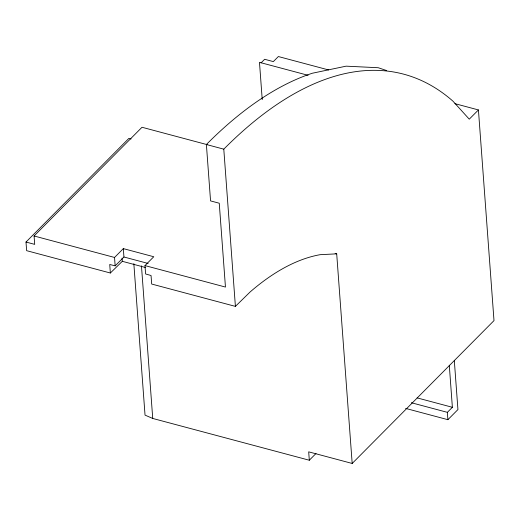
<?xml version="1.0" encoding="UTF-8"?>
<svg xmlns="http://www.w3.org/2000/svg" width="520" height="520" viewBox="0 0 520 520"><rect width="100%" height="100%" fill="white"/><g stroke="black" fill="none" stroke-linecap="round" stroke-linejoin="round"><path stroke-width="0.78" d="M261.014 62.94L264.647 59.28L273.344 61.6L278.363 56.544L328.575 69.94M122.07 258.102L122.304 261.313L110.357 273.013L26.637 250.672L26 242.047L128.908 138.379L131.079 138.957M26 242.047L34.697 244.368L34.08 235.983L142.006 127.263L207.077 144.631M110.357 273.013L109.733 264.485L115.154 265.85L114.543 257.459L123.325 248.619L153.77 256.744L144.983 265.59L145.607 273.969L151.047 275.516L151.678 284.043L235.404 306.384L250.114 291.974A375.486 167.694 -75.1 0 1 320.112 254.69L336.7 253.844L352.183 463.457L308.692 451.848L309.309 460.232L152.737 418.45L145.035 415.123L133.841 263.679M115.154 265.85L123.942 257.003L123.325 248.619M454.896 103.649L478.433 109.934L469.261 119.171L452.972 101.185A563.491 251.661 -75.1 0 0 223.789 149.156L206.388 144.508L210.555 200.902L219.252 203.222L225.453 287.06L144.983 265.59M309.309 460.232L316.004 453.492M352.183 463.457L494 320.6L478.433 109.934M405.594 408.395L447.896 419.685L447.356 412.341L452.374 407.29L449.293 365.248M447.896 419.685L457.938 409.572L454.311 360.49M308.106 75.316L259.48 62.341L262.23 99.587M335.127 253.422L336.7 253.844M123.942 257.003L148.142 263.458M34.08 235.983L114.543 257.459M122.304 261.313L145.691 267.56M417.125 397.885L452.374 407.29M411.32 402.721L447.356 412.341M386.659 70.584L378.255 67.73L346.112 66.164L312.312 73.236A563.491 251.661 -75.1 0 0 206.388 144.508M223.789 149.156L235.404 306.384M141.459 265.85L152.737 418.45"/></g></svg>
